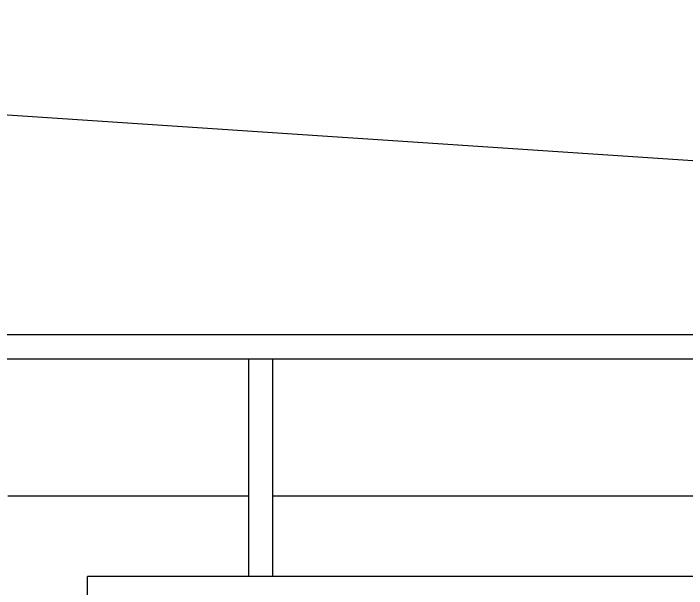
# Model space of a CAD drawing. Header units: millimetres. Extents: x 2273 to 2522, y 1034 to 1187.
# Drawn here: x 2464.311 to 2468.5, y 1062.644 to 1066.222 of the extents above; entities that cross this region are included whole.
import ezdxf

# ---------------------------------------------------------------- set-up
doc = ezdxf.new("R2010")
doc.units = ezdxf.units.MM
doc.layers.add('LAYER8', color=8, linetype='Continuous')

msp = doc.modelspace()

# ---------------------------------------------------------------- linework, layer by layer
at = {"color": 1}
msp.add_line((2514.7693, 1062.222), (2454.7693, 1066.222), dxfattribs=at)
at = {"layer": 'LAYER8', "color": 0, "linetype": 'ByBlock'}
msp.add_line((2465.7752, 1063.219), (2464.2752, 1063.219), dxfattribs=at)
at = {"layer": 'LAYER8', "linetype": 'Continuous'}
for points in [[(2485.534, 1064.222), (2457.7693, 1064.222)], [(2485.381, 1064.072), (2457.7693, 1064.072)], [(2465.7752, 1062.719), (2465.7752, 1064.072)], [(2465.9252, 1062.719), (2465.9252, 1064.072)], [(2464.7722, 1053.6161), (2464.7722, 1062.719)], [(2468.5752, 1062.719), (2464.7722, 1062.719)]]:
    msp.add_lwpolyline(points, dxfattribs=at)
at = {"layer": 'LAYER8', "color": 0, "linetype": 'Continuous'}
msp.add_lwpolyline([(2474.8781, 1063.219), (2465.9252, 1063.219)], dxfattribs=at)

doc.saveas('drawing.dxf')
